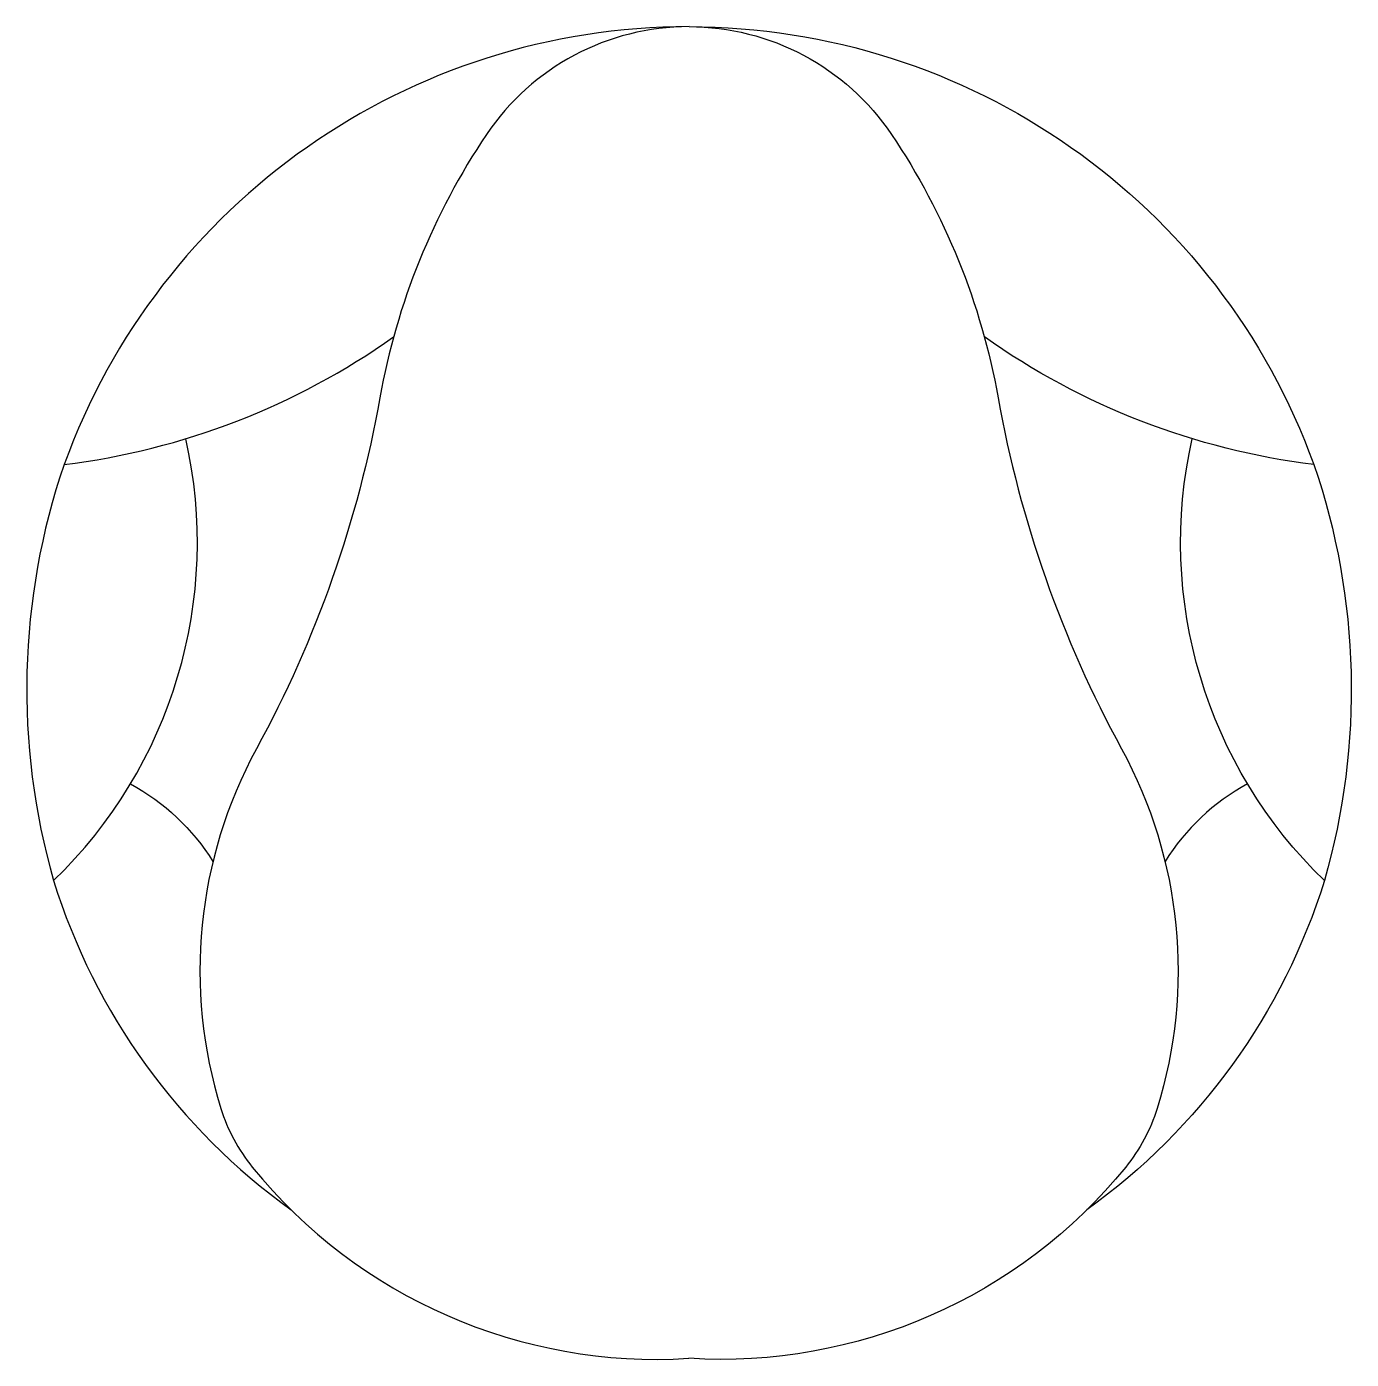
# Model space of a CAD drawing. Header units: feet. Extents: x -0.5 to 0.5, y -0.5 to 0.5.
import ezdxf

# ---------------------------------------------------------------- set-up
doc = ezdxf.new("R2010")
doc.units = ezdxf.units.FT
doc.header["$MEASUREMENT"] = 0

msp = doc.modelspace()

# ---------------------------------------------------------------- linework, layer by layer
for points in [[(0, 0.5, 0.315594), (-0.4692, 0.1711, 0.123396), (-0.2218, 0.267, -2.148585)], [(0, 0.5, 0.249554), (-0.152, 0.4191, 0.104288), (-0.2321, 0.2213, -0.080645), (-0.3248, -0.0424, 0.202835), (-0.3515, -0.3124, 0.095429), (-0.3279, -0.3564, 0.242479), (0, -0.5, 1.101619)], [(0, 0.5, -0.249554), (0.152, 0.4191, -0.104288), (0.2321, 0.2213, 0.080645), (0.3248, -0.0424, -0.202835), (0.3515, -0.3124, -0.095429), (0.3279, -0.3564, -0.242479), (0, -0.5, -1.101619)], [(0, 0.5, -0.315594), (0.4692, 0.1711, -0.123396), (0.2218, 0.267, 2.148585)], [(-0.4692, 0.1711, 0.153494), (-0.4771, -0.1413, 0.262128), (-0.3778, 0.1906, 3.505307)], [(0.4692, 0.1711, -0.153494), (0.4771, -0.1413, -0.262128), (0.3778, 0.1906, -3.505307)], [(-0.4193, -0.0686, -0.128057), (-0.3574, -0.1269, -0.729197)], [(0.4193, -0.0686, 0.128057), (0.3574, -0.1269, 0.729197)], [(-0.4771, -0.1413, 0.162669), (-0.2987, -0.3885, -1.914275)], [(0.4771, -0.1413, -0.162669), (0.2987, -0.3885, 1.914275)]]:
    msp.add_lwpolyline(points, format="xyb")

doc.saveas('drawing.dxf')
